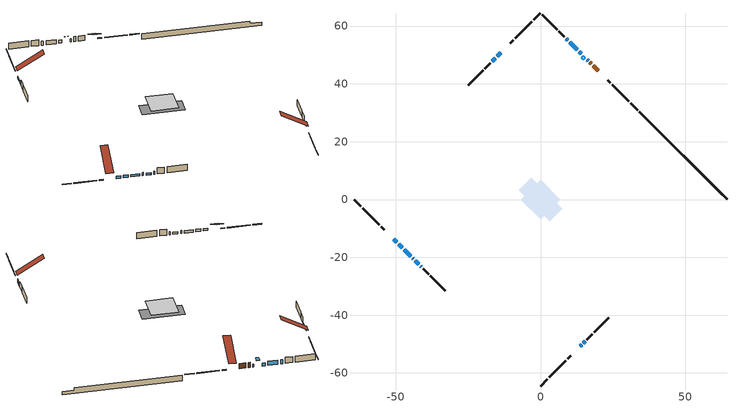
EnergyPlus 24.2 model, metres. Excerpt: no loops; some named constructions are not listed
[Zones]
conditioned space
 floor adiabatic (AdiabaticFloorConstruction): -6.85,0 0,6.85 6.85,0 0,-6.85 z0.92
 floor foundation (Slab1 construction): -7.57,3.22 -3.22,7.57 7.57,-3.22 3.22,-7.57 z-1.37
 wall outside (RimJoist1 construction): 0,-64.52 2.32,-62.2 / -64.52,0 -62.2,-2.32 / 0,64.52 -2.32,62.2 / 33.59,30.94 31.26,33.26 z0.92:1.22
 wall outside (RimJoist2 construction): 2.98,-61.54 8.74,-55.79 / -61.54,-2.98 -55.79,-8.74 / -2.98,61.54 -8.74,55.79 / 30.61,33.92 24.85,39.67 z0.92:1.22
 wall outside (RimJoist3 construction): 9.39,-55.13 10.4,-54.13 / -55.13,-9.39 -54.13,-10.4 / -9.39,55.13 -10.4,54.13 / 24.19,40.33 23.19,41.33 z0.92:1.22
 wall outside (AdiabaticWallConstruction 1): 19.91,44.62 18.18,46.34 / 17.53,47 17.09,47.43 z0.92:2.95
 wall outside (AdiabaticWallConstruction): 16.44,48.09 16.19,48.34 / -44.28,-20.25 -44.03,-20.5 / 14.09,50.43 13.35,51.18 / -41.46,-23.07 -41.21,-23.32 z0.92:2.14; 13.68,-50.85 14.22,-50.31 z0.92:2.45; 14.87,-49.65 15.41,-49.11 / -50.85,-13.68 -49.77,-14.76 z0.92:1.84; -49.11,-15.41 -47.82,-16.71 / -47.16,-17.36 -44.93,-19.59 z0.92:1.89; -43.37,-21.15 -42.11,-22.41 / -13.68,50.85 -14.94,49.59 z0.92:1.71; 12.69,51.83 10.11,54.42 z0.92:2.52; 9.45,55.07 8.87,55.65 z0.92:2.55; -15.59,48.93 -16.75,47.78 z0.92:1.66
 wall outside (Wall1 construction): 16.07,-48.45 17.9,-46.63 / -40.55,-23.98 -38.72,-25.8 / -17.4,47.12 -19.23,45.3 / 8.22,56.31 6.39,58.13 z0.92:3.36
 wall outside (Wall2 construction): 18.55,-45.97 23.63,-40.89 / -38.07,-26.46 -32.99,-31.54 / -19.88,44.64 -24.96,39.56 / 5.74,58.79 0.66,63.87 z0.92:3.36
 wall foundation (FoundationWall1 construction): 34.24,30.28,-1.37 34.24,30.28,0.92 61.5,3.03,0.92 61.5,3.03,-0.03 64.52,0,-0.03 64.52,0,-1.37
 window (WindowConstruction 8): 16.43,48.09 16.19,48.34 z0.92:2.14
 window (WindowConstruction 3): 13.68,-50.85 14.22,-50.31 z0.92:2.44
 window (WindowConstruction 4): 14.88,-49.65 15.41,-49.11 z0.92:1.83
 window (WindowConstruction 5): -50.85,-13.68 -49.77,-14.76 z0.92:1.83
 window (WindowConstruction 6): -49.11,-15.41 -47.82,-16.71 z0.92:1.89
 window (WindowConstruction 7): -47.16,-17.36 -44.93,-19.59 z0.92:1.89
 window (WindowConstruction 13): -44.28,-20.25 -44.03,-20.5 z0.92:2.14
 window (WindowConstruction 11): -43.37,-21.15 -42.11,-22.41 z0.92:1.71
 window (WindowConstruction 12): -13.68,50.85 -14.94,49.59 z0.92:1.71
 window (WindowConstruction 9): 14.09,50.44 13.35,51.17 z0.92:2.14
 window (WindowConstruction 10): -41.45,-23.07 -41.21,-23.32 z0.92:2.14
 window (WindowConstruction): 12.69,51.83 10.11,54.42 z0.92:2.52
 window (WindowConstruction 1): 9.45,55.07 8.87,55.65 z0.92:2.54
 window (WindowConstruction 2): -15.59,48.93 -16.75,47.78 z0.92:1.66
 door (Door): 19.91,44.62 18.18,46.34 z0.92:2.95
 door (Door 1): 17.53,47 17.09,47.43 z0.92:2.95
 ceiling adiabatic (AdiabaticFloorConstruction): 0,-6.85 6.85,0 0,6.85 -6.85,0 z0.92
 roof outside (Roof1 construction): 13.02,-51.5,3.36 6.22,-44.7,8.97 4.25,-46.67,8.97 11.05,-53.47,3.36; -51.5,-13.02,3.36 -44.7,-6.22,8.97 -46.67,-4.25,8.97 -53.47,-11.05,3.36; -13.02,51.5,3.36 -6.22,44.7,8.97 -4.25,46.67,8.97 -11.05,53.47,3.36; 20.56,43.96,3.36 13.76,37.15,8.97 15.73,35.18,8.97 22.53,41.99,3.36
 roof outside (AdiabaticRoofConstruction): 14.75,49.78,3.36 14.07,49.1,3.92 14.85,48.31,3.92 15.53,48.99,3.36
 skylight (SkylightConstruction): 14.75,49.78,3.36 14.07,49.1,3.92 14.85,48.31,3.92 15.53,48.99,3.36
[EnergyManagementSystem:OutputVariable] Type of Data in Variable=Summed; Update Frequency=ZoneTimestep
Name | EMS Variable | EMS Program or Subroutine | Units
loads_htg_whf_annual_outvar; Energy Management System Output Variable 21 | loads_htg_whf | component_loads_program | J
loads_htg_ducts_annual_outvar; Energy Management System Output Variable 22 | loads_htg_ducts | component_loads_program | J
loads_htg_intgains_annual_outvar; Energy Management System Output Variable 23 | loads_htg_intgains | component_loads_program | J
loads_htg_lighting_annual_outvar; Energy Management System Output Variable 24 | loads_htg_lighting | component_loads_program | J
loads_clg_roofs_annual_outvar; Energy Management System Output Variable 25 | loads_clg_roofs | component_loads_program | J
loads_clg_ceilings_annual_outvar; Energy Management System Output Variable 26 | loads_clg_ceilings | component_loads_program | J
loads_clg_walls_annual_outvar; Energy Management System Output Variable 27 | loads_clg_walls | component_loads_program | J
loads_clg_rim_joists_annual_outvar; Energy Management System Output Variable 28 | loads_clg_rim_joists | component_loads_program | J
loads_clg_foundation_walls_annual_outvar; Energy Management System Output Variable 29 | loads_clg_foundation_walls | component_loads_program | J
loads_clg_doors_annual_outvar; Energy Management System Output Variable 30 | loads_clg_doors | component_loads_program | J
loads_clg_windows_conduction_annual_outvar; Energy Management System Output Variable 31 | loads_clg_windows_conduction | component_loads_program | J
loads_clg_windows_solar_annual_outvar; Energy Management System Output Variable 32 | loads_clg_windows_solar | component_loads_program | J
loads_clg_skylights_conduction_annual_outvar; Energy Management System Output Variable 33 | loads_clg_skylights_conduction | component_loads_program | J
loads_clg_skylights_solar_annual_outvar; Energy Management System Output Variable 34 | loads_clg_skylights_solar | component_loads_program | J
loads_clg_floors_annual_outvar; Energy Management System Output Variable 35 | loads_clg_floors | component_loads_program | J
loads_clg_slabs_annual_outvar; Energy Management System Output Variable 36 | loads_clg_slabs | component_loads_program | J
loads_clg_internal_mass_annual_outvar; Energy Management System Output Variable 37 | loads_clg_internal_mass | component_loads_program | J
loads_clg_infil_annual_outvar; Energy Management System Output Variable 38 | loads_clg_infil | component_loads_program | J
loads_clg_natvent_annual_outvar; Energy Management System Output Variable 39 | loads_clg_natvent | component_loads_program | J
loads_clg_mechvent_annual_outvar; Energy Management System Output Variable 40 | loads_clg_mechvent | component_loads_program | J
loads_clg_whf_annual_outvar; Energy Management System Output Variable 41 | loads_clg_whf | component_loads_program | J
loads_clg_ducts_annual_outvar; Energy Management System Output Variable 42 | loads_clg_ducts | component_loads_program | J
loads_clg_intgains_annual_outvar; Energy Management System Output Variable 43 | loads_clg_intgains | component_loads_program | J
loads_clg_lighting_annual_outvar; Energy Management System Output Variable 44 | loads_clg_lighting | component_loads_program | J
loads_htg_tot_annual_outvar; Energy Management System Output Variable 1; Energy Management System Output Variable 45 | loads_htg_tot | total_loads_program | J
loads_clg_tot_annual_outvar; Energy Management System Output Variable 2; Energy Management System Output Variable 46 | loads_clg_tot | total_loads_program | J
Energy Management System Output Variable 3 | htg_unmet_hours | unmet_hours_program | hr
Energy Management System Output Variable 4 | clg_unmet_hours | unmet_hours_program | hr
Energy Management System Output Variable 5 | loads_htg_roofs | component_loads_program | J
Energy Management System Output Variable 6 | loads_htg_ceilings | component_loads_program | J
Energy Management System Output Variable 7 | loads_htg_walls | component_loads_program | J
Energy Management System Output Variable 8 | loads_htg_rim_joists | component_loads_program | J
Energy Management System Output Variable 9 | loads_htg_foundation_walls | component_loads_program | J
Energy Management System Output Variable 10 | loads_htg_doors | component_loads_program | J
Energy Management System Output Variable 11 | loads_htg_windows_conduction | component_loads_program | J
Energy Management System Output Variable 12 | loads_htg_windows_solar | component_loads_program | J
Energy Management System Output Variable 13 | loads_htg_skylights_conduction | component_loads_program | J
Energy Management System Output Variable 14 | loads_htg_skylights_solar | component_loads_program | J
Energy Management System Output Variable 15 | loads_htg_floors | component_loads_program | J
Energy Management System Output Variable 16 | loads_htg_slabs | component_loads_program | J
Energy Management System Output Variable 17 | loads_htg_internal_mass | component_loads_program | J
Energy Management System Output Variable 18 | loads_htg_infil | component_loads_program | J
Energy Management System Output Variable 19 | loads_htg_natvent | component_loads_program | J
Energy Management System Output Variable 20 | loads_htg_mechvent | component_loads_program | J
[Schedule:Day:Interval]
interior lighting schedule day: No, 01:00, 0.108182, 04:00, 0.0901515, 05:00, 0.0991667, 06:00, 0.162273, 07:00, 0.270455, 08:00, 0.342576, 10:00, 0.369621, 11:00, 0.351591, 12:00, 0.333561, 13:00, 0.324545, 14:00, 0.31553, 15:00, 0.333561, 16:00, 0.369621, 17:00, 0.450758, 18:00, 0.585985, 19:00, 0.775303, 20:00, 0.955606, 21:00, 0.991667, 22:00, 0.712197, 23:00, 0.360606, 24:00, 0.162273
interior lighting schedule day 1: No, 01:00, 0.100909, 04:00, 0.0840909, 05:00, 0.0925, 06:00, 0.151364, 07:00, 0.252273, 08:00, 0.319545, 10:00, 0.344773, 11:00, 0.327955, 12:00, 0.311136, 13:00, 0.302727, 14:00, 0.294318, 15:00, 0.311136, 16:00, 0.344773, 17:00, 0.420455, 18:00, 0.546591, 19:00, 0.723182, 20:00, 0.891364, 21:00, 0.925, 22:00, 0.664318, 23:00, 0.336364, 24:00, 0.151364
interior lighting schedule day 2: No, 01:00, 0.0927273, 04:00, 0.0772727, 05:00, 0.085, 06:00, 0.139091, 07:00, 0.231818, 08:00, 0.293636, 10:00, 0.316818, 11:00, 0.301364, 12:00, 0.285909, 13:00, 0.278182, 14:00, 0.270455, 15:00, 0.285909, 16:00, 0.316818, 17:00, 0.386364, 18:00, 0.502273, 19:00, 0.664545, 20:00, 0.819091, 21:00, 0.85, 22:00, 0.610455, 23:00, 0.309091, 24:00, 0.139091
interior lighting schedule day 3: No, 01:00, 0.0845455, 04:00, 0.0704545, 05:00, 0.0775, 06:00, 0.126818, 07:00, 0.211364, 08:00, 0.267727, 10:00, 0.288864, 11:00, 0.274773, 12:00, 0.260682, 13:00, 0.253636, 14:00, 0.246591, 15:00, 0.260682, 16:00, 0.288864, 17:00, 0.352273, 18:00, 0.457955, 19:00, 0.605909, 20:00, 0.746818, 21:00, 0.775, 22:00, 0.556591, 23:00, 0.281818, 24:00, 0.126818
interior lighting schedule day 4: No, 01:00, 0.0763636, 04:00, 0.0636364, 05:00, 0.07, 06:00, 0.114545, 07:00, 0.190909, 08:00, 0.241818, 10:00, 0.260909, 11:00, 0.248182, 12:00, 0.235455, 13:00, 0.229091, 14:00, 0.222727, 15:00, 0.235455, 16:00, 0.260909, 17:00, 0.318182, 18:00, 0.413636, 19:00, 0.547273, 20:00, 0.674545, 21:00, 0.7, 22:00, 0.502727, 23:00, 0.254545, 24:00, 0.114545
interior lighting schedule day 5: No, 01:00, 0.0727273, 04:00, 0.0606061, 05:00, 0.0666667, 06:00, 0.109091, 07:00, 0.181818, 08:00, 0.230303, 10:00, 0.248485, 11:00, 0.236364, 12:00, 0.224242, 13:00, 0.218182, 14:00, 0.212121, 15:00, 0.224242, 16:00, 0.248485, 17:00, 0.30303, 18:00, 0.393939, 19:00, 0.521212, 20:00, 0.642424, 21:00, 0.666667, 22:00, 0.478788, 23:00, 0.242424, 24:00, 0.109091
interior lighting schedule day 6: No, 01:00, 0.0745455, 04:00, 0.0621212, 05:00, 0.0683333, 06:00, 0.111818, 07:00, 0.186364, 08:00, 0.236061, 10:00, 0.254697, 11:00, 0.242273, 12:00, 0.229848, 13:00, 0.223636, 14:00, 0.217424, 15:00, 0.229848, 16:00, 0.254697, 17:00, 0.310606, 18:00, 0.403788, 19:00, 0.534242, 20:00, 0.658485, 21:00, 0.683333, 22:00, 0.490758, 23:00, 0.248485, 24:00, 0.111818
interior lighting schedule day 7: No, 01:00, 0.08, 04:00, 0.0666667, 05:00, 0.0733333, 06:00, 0.12, 07:00, 0.2, 08:00, 0.253333, 10:00, 0.273333, 11:00, 0.26, 12:00, 0.246667, 13:00, 0.24, 14:00, 0.233333, 15:00, 0.246667, 16:00, 0.273333, 17:00, 0.333333, 18:00, 0.433333, 19:00, 0.573333, 20:00, 0.706667, 21:00, 0.733333, 22:00, 0.526667, 23:00, 0.266667, 24:00, 0.12
interior lighting schedule day 8: No, 01:00, 0.0890909, 04:00, 0.0742424, 05:00, 0.0816667, 06:00, 0.133636, 07:00, 0.222727, 08:00, 0.282121, 10:00, 0.304394, 11:00, 0.289545, 12:00, 0.274697, 13:00, 0.267273, 14:00, 0.259848, 15:00, 0.274697, 16:00, 0.304394, 17:00, 0.371212, 18:00, 0.482576, 19:00, 0.638485, 20:00, 0.78697, 21:00, 0.816667, 22:00, 0.586515, 23:00, 0.29697, 24:00, 0.133636
interior lighting schedule day 9: No, 01:00, 0.0972727, 04:00, 0.0810606, 05:00, 0.0891667, 06:00, 0.145909, 07:00, 0.243182, 08:00, 0.30803, 10:00, 0.332348, 11:00, 0.316136, 12:00, 0.299924, 13:00, 0.291818, 14:00, 0.283712, 15:00, 0.299924, 16:00, 0.332348, 17:00, 0.405303, 18:00, 0.526894, 19:00, 0.697121, 20:00, 0.859242, 21:00, 0.891667, 22:00, 0.640379, 23:00, 0.324242, 24:00, 0.145909
interior lighting schedule day 10: No, 01:00, 0.105455, 04:00, 0.0878788, 05:00, 0.0966667, 06:00, 0.158182, 07:00, 0.263636, 08:00, 0.333939, 10:00, 0.360303, 11:00, 0.342727, 12:00, 0.325152, 13:00, 0.316364, 14:00, 0.307576, 15:00, 0.325152, 16:00, 0.360303, 17:00, 0.439394, 18:00, 0.571212, 19:00, 0.755758, 20:00, 0.931515, 21:00, 0.966667, 22:00, 0.694242, 23:00, 0.351515, 24:00, 0.158182
interior lighting schedule day 11: No, 01:00, 0.109091, 04:00, 0.0909091, 05:00, 0.1, 06:00, 0.163636, 07:00, 0.272727, 08:00, 0.345455, 10:00, 0.372727, 11:00, 0.354545, 12:00, 0.336364, 13:00, 0.327273, 14:00, 0.318182, 15:00, 0.336364, 16:00, 0.372727, 17:00, 0.454545, 18:00, 0.590909, 19:00, 0.781818, 20:00, 0.963636, 21:00, 1, 22:00, 0.718182, 23:00, 0.363636, 24:00, 0.163636
interior lighting schedule default day; occupants schedule default day; clothes dryer schedule default day; cooking range schedule default day; mech vent range fan 0 schedule default day; misc plug loads schedule default day; general water use schedule default day; heating setpoint default day; cooling setpoint default day; clothes dryer exhaust 0 schedule default day; cooling season schedule day; cooling season schedule day 2; cooling season schedule default day; exterior lighting schedule default day; natural vent schedule default day: No, 24:00, 0
occupants schedule day: No, 05:00, 0.426829, 06:00, 0.719512, 07:00, 1, 08:00, 0.670732, 09:00, 0.329268, 14:00, 0.170732, 15:00, 0.231707, 16:00, 0.329268, 17:00, 0.5, 18:00, 0.670732, 19:00, 0.829268, 21:00, 1, 22:00, 0.853659, 23:00, 0.646341, 24:00, 0.426829
clothes dryer schedule day; clothes dryer exhaust 0 schedule day: No, 01:00, 0.123457, 02:00, 0.0740741, 03:00, 0.0493827, 04:00, 0.0246914, 05:00, 0.0493827, 06:00, 0.0740741, 07:00, 0.197531, 08:00, 0.395062, 09:00, 0.592593, 10:00, 0.839506, 11:00, 0.962963, 12:00, 1, 13:00, 0.91358, 14:00, 0.82716, 15:00, 0.716049, 16:00, 0.753086, 17:00, 0.679012, 18:00, 0.666667, 20:00, 0.62963, 21:00, 0.641975, 22:00, 0.666667, 23:00, 0.54321, 24:00, 0.296296
cooking range schedule day: No, 05:00, 0.0597015, 06:00, 0.11194, 07:00, 0.171642, 08:00, 0.291045, 11:00, 0.343284, 12:00, 0.402985, 13:00, 0.462687, 14:00, 0.343284, 15:00, 0.291045, 16:00, 0.402985, 17:00, 0.567164, 18:00, 1, 19:00, 0.850746, 20:00, 0.432836, 21:00, 0.291045, 22:00, 0.231343, 23:00, 0.171642, 24:00, 0.11194
mech vent range fan 0 schedule day: No, 18:00, 0, 19:00, 1, 20:00, 0.2, 24:00, 0
misc plug loads schedule day: No, 06:00, 0.705882, 07:00, 0.745098, 08:00, 0.803922, 15:00, 0.823529, 16:00, 0.862745, 17:00, 0.921569, 18:00, 0.980392, 19:00, 1, 20:00, 0.980392, 21:00, 0.941176, 22:00, 0.862745, 23:00, 0.784314, 24:00, 0.72549
general water use schedule day: No, 01:00, 0.315068, 03:00, 0.287671, 04:00, 0.342466, 05:00, 0.369863, 06:00, 0.520548, 07:00, 0.60274, 08:00, 0.534247, 10:00, 0.506849, 11:00, 0.465753, 14:00, 0.479452, 15:00, 0.534247, 16:00, 0.589041, 17:00, 0.69863, 18:00, 0.876712, 19:00, 0.890411, 20:00, 0.986301, 21:00, 1, 22:00, 0.863014, 23:00, 0.616438, 24:00, 0.465753
heating setpoint day: No, 07:00, 18, 23:00, 21, 24:00, 18
cooling setpoint day: No, 24:00, 25
cooling season schedule day 1: No, 24:00, 1
exterior lighting schedule day: No, 01:00, 0.566667, 03:00, 0.524167, 05:00, 0.495833, 06:00, 0.5525, 07:00, 0.623333, 08:00, 0.580833, 09:00, 0.439167, 10:00, 0.354167, 12:00, 0.34, 13:00, 0.354167, 14:00, 0.396667, 15:00, 0.425, 16:00, 0.495833, 17:00, 0.623333, 18:00, 0.793333, 19:00, 0.906667, 20:00, 0.963333, 21:00, 0.991667, 22:00, 0.920833, 23:00, 0.793333, 24:00, 0.665833
exterior lighting schedule day 1: No, 01:00, 0.528571, 03:00, 0.488929, 05:00, 0.4625, 06:00, 0.515357, 07:00, 0.581429, 08:00, 0.541786, 09:00, 0.409643, 10:00, 0.330357, 12:00, 0.317143, 13:00, 0.330357, 14:00, 0.37, 15:00, 0.396429, 16:00, 0.4625, 17:00, 0.581429, 18:00, 0.74, 19:00, 0.845714, 20:00, 0.898571, 21:00, 0.925, 22:00, 0.858929, 23:00, 0.74, 24:00, 0.621071
exterior lighting schedule day 10: No, 01:00, 0.552381, 03:00, 0.510952, 05:00, 0.483333, 06:00, 0.538571, 07:00, 0.607619, 08:00, 0.56619, 09:00, 0.428095, 10:00, 0.345238, 12:00, 0.331429, 13:00, 0.345238, 14:00, 0.386667, 15:00, 0.414286, 16:00, 0.483333, 17:00, 0.607619, 18:00, 0.773333, 19:00, 0.88381, 20:00, 0.939048, 21:00, 0.966667, 22:00, 0.897619, 23:00, 0.773333, 24:00, 0.649048
exterior lighting schedule day 11: No, 01:00, 0.571429, 03:00, 0.528571, 05:00, 0.5, 06:00, 0.557143, 07:00, 0.628571, 08:00, 0.585714, 09:00, 0.442857, 10:00, 0.357143, 12:00, 0.342857, 13:00, 0.357143, 14:00, 0.4, 15:00, 0.428571, 16:00, 0.5, 17:00, 0.628571, 18:00, 0.8, 19:00, 0.914286, 20:00, 0.971429, 21:00, 1, 22:00, 0.928571, 23:00, 0.8, 24:00, 0.671429
exterior lighting schedule day 2: No, 01:00, 0.485714, 03:00, 0.449286, 05:00, 0.425, 06:00, 0.473571, 07:00, 0.534286, 08:00, 0.497857, 09:00, 0.376429, 10:00, 0.303571, 12:00, 0.291429, 13:00, 0.303571, 14:00, 0.34, 15:00, 0.364286, 16:00, 0.425, 17:00, 0.534286, 18:00, 0.68, 19:00, 0.777143, 20:00, 0.825714, 21:00, 0.85, 22:00, 0.789286, 23:00, 0.68, 24:00, 0.570714
exterior lighting schedule day 3: No, 01:00, 0.442857, 03:00, 0.409643, 05:00, 0.3875, 06:00, 0.431786, 07:00, 0.487143, 08:00, 0.453929, 09:00, 0.343214, 10:00, 0.276786, 12:00, 0.265714, 13:00, 0.276786, 14:00, 0.31, 15:00, 0.332143, 16:00, 0.3875, 17:00, 0.487143, 18:00, 0.62, 19:00, 0.708571, 20:00, 0.752857, 21:00, 0.775, 22:00, 0.719643, 23:00, 0.62, 24:00, 0.520357
exterior lighting schedule day 4: No, 01:00, 0.4, 03:00, 0.37, 05:00, 0.35, 06:00, 0.39, 07:00, 0.44, 08:00, 0.41, 09:00, 0.31, 10:00, 0.25, 12:00, 0.24, 13:00, 0.25, 14:00, 0.28, 15:00, 0.3, 16:00, 0.35, 17:00, 0.44, 18:00, 0.56, 19:00, 0.64, 20:00, 0.68, 21:00, 0.7, 22:00, 0.65, 23:00, 0.56, 24:00, 0.47
exterior lighting schedule day 5: No, 01:00, 0.380952, 03:00, 0.352381, 05:00, 0.333333, 06:00, 0.371429, 07:00, 0.419048, 08:00, 0.390476, 09:00, 0.295238, 10:00, 0.238095, 12:00, 0.228571, 13:00, 0.238095, 14:00, 0.266667, 15:00, 0.285714, 16:00, 0.333333, 17:00, 0.419048, 18:00, 0.533333, 19:00, 0.609524, 20:00, 0.647619, 21:00, 0.666667, 22:00, 0.619048, 23:00, 0.533333, 24:00, 0.447619
exterior lighting schedule day 6: No, 01:00, 0.390476, 03:00, 0.36119, 05:00, 0.341667, 06:00, 0.380714, 07:00, 0.429524, 08:00, 0.400238, 09:00, 0.302619, 10:00, 0.244048, 12:00, 0.234286, 13:00, 0.244048, 14:00, 0.273333, 15:00, 0.292857, 16:00, 0.341667, 17:00, 0.429524, 18:00, 0.546667, 19:00, 0.624762, 20:00, 0.66381, 21:00, 0.683333, 22:00, 0.634524, 23:00, 0.546667, 24:00, 0.45881
exterior lighting schedule day 7: No, 01:00, 0.419048, 03:00, 0.387619, 05:00, 0.366667, 06:00, 0.408571, 07:00, 0.460952, 08:00, 0.429524, 09:00, 0.324762, 10:00, 0.261905, 12:00, 0.251429, 13:00, 0.261905, 14:00, 0.293333, 15:00, 0.314286, 16:00, 0.366667, 17:00, 0.460952, 18:00, 0.586667, 19:00, 0.670476, 20:00, 0.712381, 21:00, 0.733333, 22:00, 0.680952, 23:00, 0.586667, 24:00, 0.492381
exterior lighting schedule day 8: No, 01:00, 0.466667, 03:00, 0.431667, 05:00, 0.408333, 06:00, 0.455, 07:00, 0.513333, 08:00, 0.478333, 09:00, 0.361667, 10:00, 0.291667, 12:00, 0.28, 13:00, 0.291667, 14:00, 0.326667, 15:00, 0.35, 16:00, 0.408333, 17:00, 0.513333, 18:00, 0.653333, 19:00, 0.746667, 20:00, 0.793333, 21:00, 0.816667, 22:00, 0.758333, 23:00, 0.653333, 24:00, 0.548333
exterior lighting schedule day 9: No, 01:00, 0.509524, 03:00, 0.47131, 05:00, 0.445833, 06:00, 0.496786, 07:00, 0.560476, 08:00, 0.522262, 09:00, 0.394881, 10:00, 0.318452, 12:00, 0.305714, 13:00, 0.318452, 14:00, 0.356667, 15:00, 0.382143, 16:00, 0.445833, 17:00, 0.560476, 18:00, 0.713333, 19:00, 0.815238, 20:00, 0.86619, 21:00, 0.891667, 22:00, 0.827976, 23:00, 0.713333, 24:00, 0.59869
[Schedule:Week:Daily]
heating setpoint Week Rule - Jan1-Dec31: heating setpoint day, heating setpoint day, heating setpoint day, heating setpoint day, heating setpoint day, heating setpoint day, heating setpoint day, heating setpoint default day, heating setpoint default day, heating setpoint default day, heating setpoint default day, heating setpoint default day
cooling setpoint Week Rule - Jan1-Dec31: cooling setpoint day, cooling setpoint day, cooling setpoint day, cooling setpoint day, cooling setpoint day, cooling setpoint day, cooling setpoint day, cooling setpoint default day, cooling setpoint default day, cooling setpoint default day, cooling setpoint default day, cooling setpoint default day
clothes dryer exhaust 0 schedule Week Rule - Jan1-Dec31: clothes dryer exhaust 0 schedule day, clothes dryer exhaust 0 schedule day, clothes dryer exhaust 0 schedule day, clothes dryer exhaust 0 schedule day, clothes dryer exhaust 0 schedule day, clothes dryer exhaust 0 schedule day, clothes dryer exhaust 0 schedule day, clothes dryer exhaust 0 schedule default day, clothes dryer exhaust 0 schedule default day, clothes dryer exhaust 0 schedule default day, clothes dryer exhaust 0 schedule default day, clothes dryer exhaust 0 schedule default day
cooling season schedule Week Rule - Jan1-May26: cooling season schedule day, cooling season schedule day, cooling season schedule day, cooling season schedule day, cooling season schedule day, cooling season schedule day, cooling season schedule day, cooling season schedule default day, cooling season schedule default day, cooling season schedule default day, cooling season schedule default day, cooling season schedule default day
cooling season schedule Week Rule - May27-Jun2: cooling season schedule day, cooling season schedule day, cooling season schedule day, cooling season schedule day, cooling season schedule day, cooling season schedule day 1, cooling season schedule day 1, cooling season schedule default day, cooling season schedule default day, cooling season schedule default day, cooling season schedule default day, cooling season schedule default day
cooling season schedule Week Rule - Jun3-Sep29: cooling season schedule day 1, cooling season schedule day 1, cooling season schedule day 1, cooling season schedule day 1, cooling season schedule day 1, cooling season schedule day 1, cooling season schedule day 1, cooling season schedule default day, cooling season schedule default day, cooling season schedule default day, cooling season schedule default day, cooling season schedule default day
cooling season schedule Week Rule - Sep30-Oct6: cooling season schedule day 1, cooling season schedule day 2, cooling season schedule day 2, cooling season schedule day 2, cooling season schedule day 2, cooling season schedule day 2, cooling season schedule day 2, cooling season schedule default day, cooling season schedule default day, cooling season schedule default day, cooling season schedule default day, cooling season schedule default day
cooling season schedule Week Rule - Oct7-Dec31: cooling season schedule day 2, cooling season schedule day 2, cooling season schedule day 2, cooling season schedule day 2, cooling season schedule day 2, cooling season schedule day 2, cooling season schedule day 2, cooling season schedule default day, cooling season schedule default day, cooling season schedule default day, cooling season schedule default day, cooling season schedule default day
exterior lighting schedule Week Rule - Oct7-Oct27: exterior lighting schedule day 9, exterior lighting schedule day 9, exterior lighting schedule day 9, exterior lighting schedule day 9, exterior lighting schedule day 9, exterior lighting schedule day 9, exterior lighting schedule day 9, exterior lighting schedule default day, exterior lighting schedule default day, exterior lighting schedule default day, exterior lighting schedule default day, exterior lighting schedule default day
exterior lighting schedule Week Rule - Oct28-Nov3: exterior lighting schedule day 9, exterior lighting schedule day 9, exterior lighting schedule day 9, exterior lighting schedule day 9, exterior lighting schedule day 10, exterior lighting schedule day 10, exterior lighting schedule day 10, exterior lighting schedule default day, exterior lighting schedule default day, exterior lighting schedule default day, exterior lighting schedule default day, exterior lighting schedule default day
exterior lighting schedule Week Rule - Nov4-Nov24: exterior lighting schedule day 10, exterior lighting schedule day 10, exterior lighting schedule day 10, exterior lighting schedule day 10, exterior lighting schedule day 10, exterior lighting schedule day 10, exterior lighting schedule day 10, exterior lighting schedule default day, exterior lighting schedule default day, exterior lighting schedule default day, exterior lighting schedule default day, exterior lighting schedule default day
exterior lighting schedule Week Rule - Nov25-Dec1: exterior lighting schedule day 10, exterior lighting schedule day 10, exterior lighting schedule day 10, exterior lighting schedule day 10, exterior lighting schedule day 10, exterior lighting schedule day 10, exterior lighting schedule day 11, exterior lighting schedule default day, exterior lighting schedule default day, exterior lighting schedule default day, exterior lighting schedule default day, exterior lighting schedule default day
exterior lighting schedule Week Rule - Dec2-Dec31: exterior lighting schedule day 11, exterior lighting schedule day 11, exterior lighting schedule day 11, exterior lighting schedule day 11, exterior lighting schedule day 11, exterior lighting schedule day 11, exterior lighting schedule day 11, exterior lighting schedule default day, exterior lighting schedule default day, exterior lighting schedule default day, exterior lighting schedule default day, exterior lighting schedule default day
natural vent schedule Week Rule - Jan1-Dec31: natural vent schedule default day, natural vent schedule default day, natural vent schedule default day, natural vent schedule default day, natural vent schedule default day, natural vent schedule default day, natural vent schedule default day, natural vent schedule default day, natural vent schedule default day, natural vent schedule default day, natural vent schedule default day, natural vent schedule default day
[Schedule:Year]
heating setpoint: heating setpoint Week Rule - Jan1-Dec31, 1, 1, 12, 31
cooling setpoint: cooling setpoint Week Rule - Jan1-Dec31, 1, 1, 12, 31
clothes dryer exhaust 0 schedule: clothes dryer exhaust 0 schedule Week Rule - Jan1-Dec31, 1, 1, 12, 31
cooling season schedule: cooling season schedule Week Rule - Jan1-May26, 1, 1, 5, 26, cooling season schedule Week Rule - May27-Jun2, 5, 27, 6, 2, cooling season schedule Week Rule - Jun3-Sep29, 6, 3, 9, 29, cooling season schedule Week Rule - Sep30-Oct6, 9, 30, 10, 6, cooling season schedule Week Rule - Oct7-Dec31, 10, 7, 12, 31
natural vent schedule: natural vent schedule Week Rule - Jan1-Dec31, 1, 1, 12, 31
